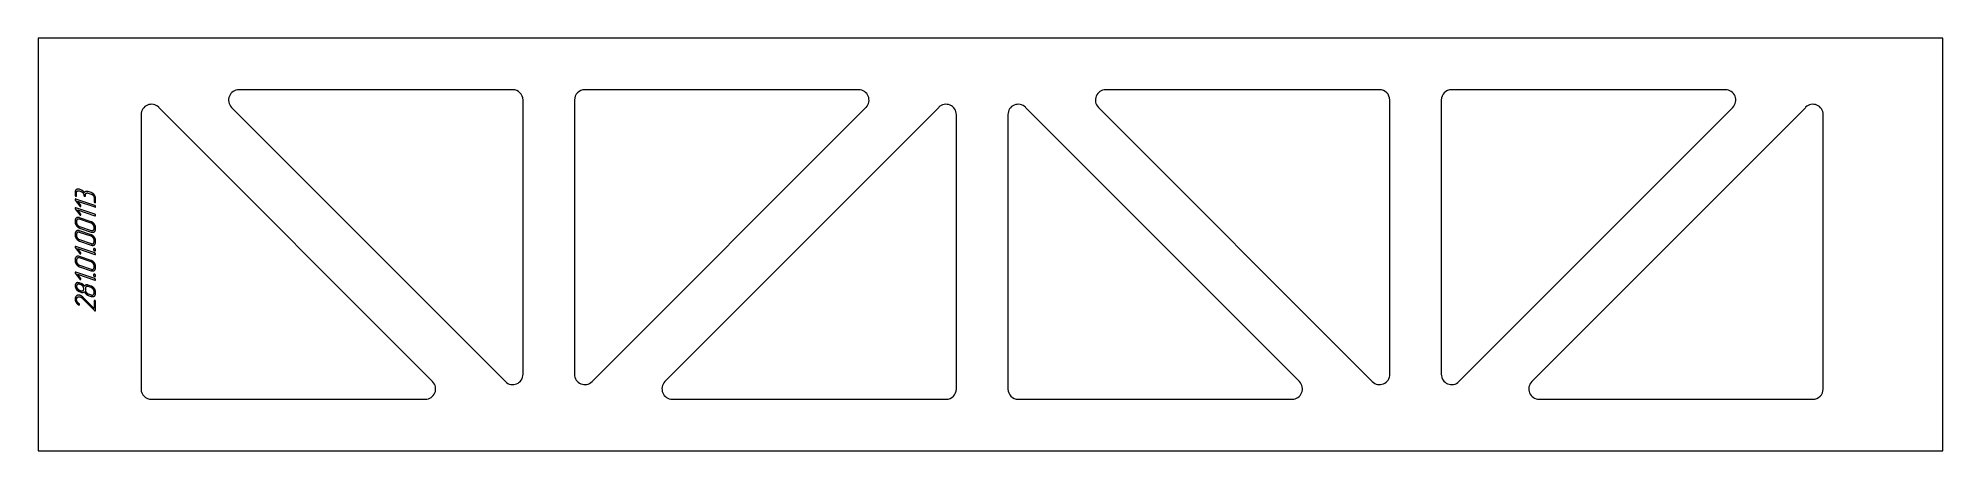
# Model space of a CAD drawing. Header units: millimetres. Extents: x -3 to 1846, y 10 to 410.
import ezdxf

# ---------------------------------------------------------------- set-up
doc = ezdxf.new("R2010")
doc.units = ezdxf.units.MM
doc.linetypes.add('K5LT_BASIC', pattern=[0])
doc.layers.add('Engraving', color=7, linetype='Continuous')

msp = doc.modelspace()

# ---------------------------------------------------------------- linework, layer by layer
at = {"color": 143, "linetype": 'K5LT_BASIC', "lineweight": 15, "true_color": 0x33acca}
for p, q in [((1845.9, 410), (-3.1, 410)), ((-3.1, 410), (-3.1, 10)), ((1845.9, 10), (1845.9, 410)), ((457.6, 360), (191.8, 360)), ((793.5, 360), (527.6, 360)), ((1299, 360), (1033.2, 360)), ((1634.9, 360), (1369, 360)), ((96.9, 335.9), (96.9, 70)), ((379.8, 77.1), (114, 342.9)), ((184.7, 342.9), (450.5, 77.1)), ((467.6, 84.2), (467.6, 350)), ((517.6, 350), (517.6, 84.2)), ((534.7, 77.1), (800.5, 342.9)), ((871.3, 342.9), (605.4, 77.1)), ((888.3, 70), (888.3, 335.9)), ((938.3, 335.9), (938.3, 70)), ((1221.3, 77.1), (955.4, 342.9)), ((1026.1, 342.9), (1292, 77.1)), ((1309, 84.2), (1309, 350)), ((1359, 350), (1359, 84.2)), ((1376.1, 77.1), (1642, 342.9)), ((1712.7, 342.9), (1446.8, 77.1)), ((1729.7, 70), (1729.7, 335.9)), ((106.9, 60), (372.8, 60)), ((612.5, 60), (878.3, 60)), ((948.3, 60), (1214.2, 60)), ((1453.9, 60), (1719.7, 60)), ((-3.1, 10), (1845.9, 10))]:
    msp.add_line(p, q, dxfattribs=at)
for centre, start, end in [((191.8, 350), 90, 225), ((457.6, 350), 0, 90), ((527.6, 350), 90, 180), ((793.5, 350), 315, 90), ((1033.2, 350), 90, 225), ((1299, 350), 0, 90), ((1369, 350), 90, 180), ((1634.9, 350), 315, 90), ((106.9, 335.9), 45, 180), ((878.3, 335.9), 0, 135), ((948.3, 335.9), 45, 180), ((1719.7, 335.9), 0, 135), ((372.8, 70), 270, 45), ((457.6, 84.2), 225, 0), ((527.6, 84.2), 180, 315), ((612.5, 70), 135, 270), ((1214.2, 70), 270, 45), ((1299, 84.2), 225, 0), ((1369, 84.2), 180, 315), ((1453.9, 70), 135, 270), ((106.9, 70), 180, 270), ((878.3, 70), 270, 0), ((948.3, 70), 180, 270), ((1719.7, 70), 270, 0)]:
    msp.add_arc(centre, 10, start, end, dxfattribs=at)
at = {"layer": 'Engraving', "color": 143, "linetype": 'K5LT_BASIC', "lineweight": 15, "true_color": 0x33acca}
for p, q in [((32.8, 260.6), (32.8, 257.8)), ((34.2, 257.3), (34.2, 260.2)), ((38.5, 263), (37.1, 263.5)), ((37.1, 262), (38.5, 261.5)), ((39, 262.8), (38.5, 263)), ((39.3, 262.7), (39, 262.8)), ((39.5, 262.5), (39.3, 262.7)), ((48.5, 260.3), (45.6, 261.3)), ((45.6, 259.8), (48.5, 258.9)), ((33, 253), (37.3, 247.3)), ((33, 244.6), (37.3, 238.9)), ((52, 247.8), (33.5, 254.1)), ((52, 239.3), (33.5, 245.6)), ((38.3, 248), (35.2, 252.1)), ((35.2, 252.1), (52, 246.4)), ((35.2, 243.6), (52, 237.9)), ((38.3, 239.5), (35.2, 243.6)), ((42.8, 257.3), (42.8, 258)), ((51.3, 255.1), (51.3, 251.5)), ((52.7, 251), (52.7, 254.6)), ((32.8, 233.1), (32.8, 231.7)), ((34.2, 232.7), (34.2, 231.2)), ((48.5, 232.1), (37.1, 236)), ((48.5, 230.7), (37.1, 234.5)), ((37.1, 227.4), (48.5, 223.6)), ((37.1, 226), (48.5, 222.1)), ((48.5, 219.4), (37.1, 223.3)), ((51.3, 225.4), (51.3, 226.9)), ((52.7, 225), (52.7, 226.4)), ((32.8, 220.4), (32.8, 219)), ((33, 207), (37.3, 201.3)), ((52, 201.8), (33.5, 208)), ((34.2, 220), (34.2, 218.5)), ((35.2, 206), (52, 200.3)), ((38.3, 201.9), (35.2, 206)), ((48.5, 218), (37.1, 221.8)), ((37.1, 214.7), (48.5, 210.9)), ((37.1, 213.3), (48.5, 209.4)), ((51.3, 212.7), (51.3, 214.2)), ((52.7, 212.3), (52.7, 213.7)), ((32.8, 195.6), (32.8, 194.1)), ((34.2, 195.1), (34.2, 193.7)), ((48.5, 194.5), (37.1, 198.4)), ((48.5, 193.1), (37.1, 197)), ((37.1, 189.9), (48.5, 186)), ((37.1, 188.4), (48.5, 184.6)), ((51.3, 187.9), (51.3, 189.3)), ((52.7, 187.4), (52.7, 188.8)), ((32.8, 170), (32.8, 169.5)), ((32.8, 169.5), (32.9, 169.1)), ((32.9, 169.1), (33.1, 168.2)), ((33, 182.1), (37.3, 176.4)), ((52, 176.9), (33.5, 183.2)), ((38.3, 177.1), (35.2, 181.2)), ((35.2, 181.2), (52, 175.5)), ((36.2, 173), (35.4, 173.1)), ((36.6, 173), (36.2, 173)), ((37.1, 172.8), (36.6, 173)), ((38.5, 172.3), (37.1, 172.8)), ((38.5, 170.9), (37.1, 171.4)), ((42.8, 167.3), (42.8, 165.9)), ((48.5, 169.6), (45.6, 170.6)), ((48.5, 168.2), (45.6, 169.2)), ((36.2, 151.5), (36.4, 151.3)), ((37.1, 165.7), (38.5, 165.2)), ((37.1, 164.3), (38.5, 163.8)), ((38.7, 158.7), (39.2, 158.3)), ((39.2, 158.3), (39.8, 157.9)), ((39.8, 157.9), (51.6, 146)), ((51.3, 148.1), (40.6, 158.8)), ((45.6, 162.1), (48.5, 161.1)), ((45.6, 160.7), (48.5, 159.7)), ((51.3, 163), (51.3, 164.4)), ((51.3, 155.2), (51.3, 148.1)), ((52.7, 162.5), (52.7, 163.9)), ((52.7, 146.3), (52.7, 154.8))]:
    msp.add_line(p, q, dxfattribs=at)
for points in [[(34.1, 263.2), (32.8, 262.4), (32.8, 260.6)], [(37.1, 263.5), (35.3, 264.1), (34.1, 263.2)], [(34.2, 260.2), (34.2, 261.4), (35.1, 261.9)], [(35.1, 261.9), (35.9, 262.4), (37.1, 262)], [(38.5, 261.5), (39.7, 261.1), (40.5, 260)], [(40.4, 262), (39.9, 262.4), (39.5, 262.5)], [(41.8, 260.3), (41.1, 261.3), (40.4, 262)], [(40.5, 260), (41.3, 258.9), (41.3, 257.7)], [(43.4, 261.4), (42.3, 261.1), (41.8, 260.3)], [(42.8, 258), (42.8, 259.2), (43.6, 259.7)], [(45.6, 261.3), (44.4, 261.7), (43.4, 261.4)], [(43.6, 259.7), (44.4, 260.2), (45.6, 259.8)], [(51.5, 258), (50.2, 259.7), (48.5, 260.3)], [(48.5, 258.9), (49.6, 258.5), (50.5, 257.4)], [(32.8, 257.8), (32.8, 257.4), (33.1, 257.2)], [(33, 254), (32.8, 253.9), (32.8, 253.6)], [(32.8, 253.6), (32.8, 253.3), (33, 253)], [(33, 245.6), (32.8, 245.4), (32.8, 245.1)], [(32.8, 245.1), (32.8, 244.8), (33, 244.6)], [(33.5, 254.1), (33.2, 254.2), (33, 254)], [(33.5, 245.6), (33.2, 245.7), (33, 245.6)], [(33.1, 257.2), (33.4, 256.9), (33.5, 256.8)], [(33.5, 256.8), (33.8, 256.7), (34, 256.9)], [(34, 256.9), (34.2, 257), (34.2, 257.3)], [(37.3, 247.3), (37.7, 247), (37.8, 247)], [(37.8, 247), (38.1, 246.8), (38.3, 247)], [(38.5, 247.4), (38.5, 247.7), (38.3, 248)], [(38.3, 247), (38.5, 247.1), (38.5, 247.4)], [(41.3, 257.7), (41.3, 257.4), (41.6, 257.1)], [(41.6, 257.1), (41.9, 256.8), (42.1, 256.8)], [(42.1, 256.8), (42.3, 256.7), (42.6, 256.8)], [(42.6, 256.8), (42.8, 256.9), (42.8, 257.3)], [(50.5, 257.4), (51.3, 256.3), (51.3, 255.1)], [(51.3, 251.5), (51.3, 251.2), (51.6, 250.9)], [(52.7, 254.6), (52.7, 256.4), (51.5, 258)], [(51.6, 250.9), (51.8, 250.6), (52, 250.6)], [(52, 250.6), (52.3, 250.5), (52.5, 250.6)], [(52.5, 247.4), (52.3, 247.7), (52, 247.8)], [(52, 246.4), (52.4, 246.2), (52.5, 246.4)], [(52.5, 250.6), (52.7, 250.7), (52.7, 251)], [(52.7, 246.8), (52.7, 247.1), (52.5, 247.4)], [(52.5, 246.4), (52.7, 246.7), (52.7, 246.8)], [(34.1, 235.7), (32.8, 234.9), (32.8, 233.1)], [(32.8, 231.7), (32.8, 229.9), (34.1, 228.3)], [(34.1, 223), (32.8, 222.2), (32.8, 220.4)], [(37.1, 236), (35.3, 236.6), (34.1, 235.7)], [(34.1, 228.3), (35.4, 226.6), (37.1, 226)], [(37.1, 223.3), (35.3, 223.9), (34.1, 223)], [(35.1, 234.4), (34.2, 233.8), (34.2, 232.7)], [(34.2, 231.2), (34.2, 230.1), (35.1, 228.9)], [(37.1, 234.5), (35.9, 234.9), (35.1, 234.4)], [(35.1, 228.9), (35.9, 227.8), (37.1, 227.4)], [(37.1, 221.8), (35.9, 222.2), (35.1, 221.7)], [(37.3, 238.9), (37.7, 238.5), (37.8, 238.5)], [(37.8, 238.5), (38.1, 238.4), (38.3, 238.5)], [(38.5, 239), (38.5, 239.2), (38.3, 239.5)], [(38.3, 238.5), (38.5, 238.7), (38.5, 239)], [(51.5, 229.8), (50.2, 231.5), (48.5, 232.1)], [(50.5, 229.1), (49.7, 230.3), (48.5, 230.7)], [(48.5, 223.6), (49.6, 223.2), (50.4, 223.7)], [(48.5, 222.1), (50.2, 221.5), (51.5, 222.4)], [(50.4, 223.7), (51.3, 224.3), (51.3, 225.4)], [(51.3, 226.9), (51.3, 228), (50.5, 229.1)], [(52.7, 226.4), (52.7, 228.2), (51.5, 229.8)], [(51.5, 222.4), (52.7, 223.3), (52.7, 225)], [(52.5, 238.9), (52.3, 239.2), (52, 239.3)], [(52, 237.9), (52.4, 237.8), (52.5, 237.9)], [(52.7, 238.4), (52.7, 238.7), (52.5, 238.9)], [(52.5, 237.9), (52.7, 238.2), (52.7, 238.4)], [(32.8, 219), (32.8, 217.2), (34.1, 215.6)], [(33, 208), (32.8, 207.8), (32.8, 207.5)], [(32.8, 207.5), (32.8, 207.3), (33, 207)], [(33.5, 208), (33.2, 208.1), (33, 208)], [(34.1, 215.6), (35.4, 213.9), (37.1, 213.3)], [(35.1, 221.7), (34.2, 221.1), (34.2, 220)], [(34.2, 218.5), (34.2, 217.4), (35.1, 216.2)], [(35.1, 216.2), (35.9, 215.1), (37.1, 214.7)], [(51.5, 217.1), (50.2, 218.8), (48.5, 219.4)], [(50.5, 216.4), (49.7, 217.6), (48.5, 218)], [(48.5, 210.9), (49.6, 210.5), (50.4, 211)], [(48.5, 209.4), (50.2, 208.8), (51.5, 209.7)], [(50.4, 211), (51.3, 211.6), (51.3, 212.7)], [(51.3, 214.2), (51.3, 215.3), (50.5, 216.4)], [(50.9, 206), (50.6, 205.8), (50.6, 205.4)], [(50.6, 205.4), (50.6, 204.8), (51, 204.4)], [(51.6, 206.1), (51.3, 206.2), (50.9, 206)], [(51, 204.4), (51.4, 204), (51.6, 203.9)], [(52.7, 213.7), (52.7, 215.5), (51.5, 217.1)], [(51.5, 209.7), (52.7, 210.6), (52.7, 212.3)], [(52.4, 205.6), (52, 205.9), (51.6, 206.1)], [(51.6, 203.9), (52.1, 203.8), (52.4, 204)], [(52.7, 204.6), (52.7, 205.2), (52.4, 205.6)], [(52.4, 204), (52.7, 204.1), (52.7, 204.6)], [(34.1, 198.2), (32.8, 197.3), (32.8, 195.6)], [(32.8, 194.1), (32.8, 192.4), (34.1, 190.7)], [(37.1, 198.4), (35.3, 199), (34.1, 198.2)], [(34.1, 190.7), (35.4, 189), (37.1, 188.4)], [(35.1, 196.8), (34.2, 196.3), (34.2, 195.1)], [(34.2, 193.7), (34.2, 192.5), (35.1, 191.4)], [(37.1, 197), (35.9, 197.4), (35.1, 196.8)], [(35.1, 191.4), (35.9, 190.3), (37.1, 189.9)], [(37.3, 201.3), (37.7, 201), (37.8, 200.9)], [(37.8, 200.9), (38.1, 200.8), (38.3, 201)], [(38.5, 201.4), (38.5, 201.7), (38.3, 201.9)], [(38.3, 201), (38.5, 201.1), (38.5, 201.4)], [(51.5, 192.3), (50.2, 193.9), (48.5, 194.5)], [(50.5, 191.6), (49.7, 192.7), (48.5, 193.1)], [(48.5, 186), (49.6, 185.6), (50.4, 186.2)], [(50.4, 186.2), (51.3, 186.7), (51.3, 187.9)], [(51.3, 189.3), (51.3, 190.4), (50.5, 191.6)], [(52.7, 188.8), (52.7, 190.6), (51.5, 192.3)], [(51.5, 184.9), (52.7, 185.8), (52.7, 187.4)], [(52.5, 201.4), (52.3, 201.6), (52, 201.8)], [(52, 200.3), (52.4, 200.2), (52.5, 200.4)], [(52.7, 200.8), (52.7, 201.1), (52.5, 201.4)], [(52.5, 200.4), (52.7, 200.7), (52.7, 200.8)], [(33, 183.1), (32.8, 183), (32.8, 182.7)], [(32.8, 182.7), (32.8, 182.4), (33, 182.1)], [(34.1, 172.6), (32.8, 171.7), (32.8, 170)], [(33.5, 183.2), (33.2, 183.3), (33, 183.1)], [(33.1, 168.2), (33.4, 167.4), (34, 166.5)], [(34, 166.5), (35.4, 164.8), (37.1, 164.3)], [(35.4, 173.1), (34.7, 173), (34.1, 172.6)], [(35.1, 171.2), (34.2, 170.7), (34.2, 169.5)], [(34.2, 169.5), (34.2, 168.3), (35.1, 167.2)], [(37.1, 171.4), (35.9, 171.8), (35.1, 171.2)], [(35.1, 167.2), (35.9, 166.1), (37.1, 165.7)], [(37.3, 176.4), (37.7, 176.1), (37.8, 176)], [(37.8, 176), (38.1, 175.9), (38.3, 176.1)], [(38.5, 176.5), (38.5, 176.8), (38.3, 177.1)], [(38.3, 176.1), (38.5, 176.2), (38.5, 176.5)], [(40.4, 171.3), (39.6, 172), (38.5, 172.3)], [(40.5, 169.4), (39.7, 170.5), (38.5, 170.9)], [(41.8, 169.6), (41.2, 170.6), (40.4, 171.3)], [(41.3, 167.1), (41.3, 168.2), (40.5, 169.4)], [(40.5, 165.4), (41.3, 165.9), (41.3, 167.1)], [(43.4, 170.7), (42.3, 170.4), (41.8, 169.6)], [(43.6, 169.1), (42.8, 168.5), (42.8, 167.3)], [(45.6, 170.6), (44.4, 171), (43.4, 170.7)], [(45.6, 169.2), (44.4, 169.6), (43.6, 169.1)], [(48.5, 184.6), (50.2, 184), (51.5, 184.9)], [(51.5, 167.4), (50.2, 169), (48.5, 169.6)], [(50.5, 166.7), (49.6, 167.8), (48.5, 168.2)], [(51.3, 164.4), (51.3, 165.6), (50.5, 166.7)], [(50.9, 181.1), (50.6, 180.9), (50.6, 180.5)], [(50.6, 180.5), (50.6, 180), (51, 179.6)], [(51.6, 181.2), (51.3, 181.3), (50.9, 181.1)], [(51, 179.6), (51.4, 179.2), (51.6, 179.1)], [(52.7, 163.9), (52.7, 165.7), (51.5, 167.4)], [(52.4, 180.7), (52, 181.1), (51.6, 181.2)], [(51.6, 179.1), (52.1, 178.9), (52.4, 179.1)], [(52.5, 176.5), (52.3, 176.8), (52, 176.9)], [(52, 175.5), (52.4, 175.3), (52.5, 175.5)], [(52.7, 179.8), (52.7, 180.3), (52.4, 180.7)], [(52.4, 179.1), (52.7, 179.3), (52.7, 179.8)], [(52.7, 175.9), (52.7, 176.2), (52.5, 176.5)], [(52.5, 175.5), (52.7, 175.8), (52.7, 175.9)], [(34.2, 160.2), (32.8, 159.1), (32.8, 157.1)], [(32.8, 157.1), (32.8, 155.6), (33.6, 154.2)], [(33.6, 154.2), (34.5, 152.6), (36.2, 151.5)], [(37.7, 160.7), (35.7, 161.4), (34.2, 160.2)], [(34.3, 156.6), (34.3, 157.4), (34.5, 158)], [(34.8, 154.6), (34.3, 155.7), (34.3, 156.6)], [(34.5, 158), (34.8, 158.6), (35.3, 158.9)], [(36.7, 152.6), (35.4, 153.6), (34.8, 154.6)], [(35.3, 158.9), (36.3, 159.7), (37.7, 159.3)], [(36.4, 151.3), (36.8, 151.2), (36.9, 151.4)], [(37, 152.3), (36.9, 152.5), (36.7, 152.6)], [(36.9, 151.4), (37.1, 151.5), (37.1, 151.8)], [(37.1, 151.8), (37.1, 152.1), (37, 152.3)], [(39.1, 160), (38.4, 160.5), (37.7, 160.7)], [(37.7, 159.3), (38.2, 159.1), (38.7, 158.7)], [(38.5, 165.2), (39.7, 164.8), (40.5, 165.4)], [(38.5, 163.8), (39.5, 163.4), (40.4, 163.6)], [(40.6, 158.8), (39.7, 159.6), (39.1, 160)], [(40.4, 163.6), (41.2, 163.7), (41.8, 164.2)], [(41.8, 164.2), (42.5, 162.9), (43.5, 162)], [(42.8, 165.9), (42.8, 164.7), (43.6, 163.6)], [(43.5, 162), (44.5, 161), (45.6, 160.7)], [(43.6, 163.6), (44.4, 162.5), (45.6, 162.1)], [(48.5, 161.1), (49.6, 160.7), (50.4, 161.3)], [(48.5, 159.7), (50.2, 159.1), (51.5, 160)], [(50.4, 161.3), (51.3, 161.9), (51.3, 163)], [(51.5, 155.7), (51.3, 155.5), (51.3, 155.2)], [(51.5, 160), (52.7, 160.9), (52.7, 162.5)], [(52, 155.7), (51.7, 155.8), (51.5, 155.7)], [(52.5, 155.4), (52.3, 155.6), (52, 155.7)], [(52.7, 154.8), (52.7, 155.1), (52.5, 155.4)], [(51.6, 146), (51.7, 145.9), (51.9, 145.8)], [(51.9, 145.8), (52.2, 145.7), (52.5, 145.8)], [(52.5, 145.8), (52.7, 146), (52.7, 146.3)]]:
    msp.add_open_spline(points, degree=2, dxfattribs=at)

doc.saveas('drawing.dxf')
